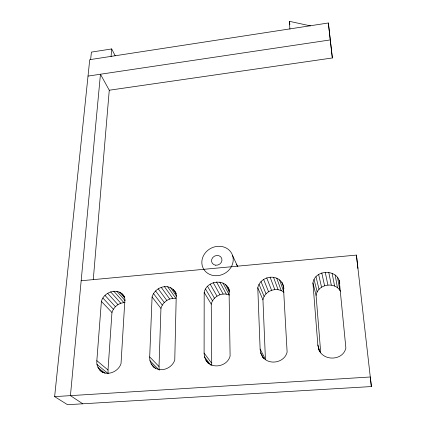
<?xml version="1.0" encoding="UTF-8"?>
<svg xmlns="http://www.w3.org/2000/svg" width="426" height="426" viewBox="0 0 426 426"><rect width="100%" height="100%" fill="white"/><g stroke="black" fill="none" stroke-linecap="round" stroke-linejoin="round"><path stroke-width="0.64" d="M208.149 363.09L205.833 360.039L204.496 356.887L204.097 353.069L204.187 292.46C206.482 280.313 225.844 277.97 229.486 290.484M159.276 370.178L159.02 366.525L160.943 308.381C162.636 301.981 169.346 297.428 175.922 298.482L167.647 286.757C160.836 285.713 153.892 290.388 152.082 296.997L149.691 356.924C149.372 361.136 151.315 365.114 154.462 367.84M108.129 373.613L108.012 369.997L111.958 312.482C113.667 306.906 119.12 302.412 125.058 302.63M102.799 372.548C98.699 370.103 96.255 365.449 96.84 360.673L101.399 301.406C103.795 291.693 118.503 286.975 124.248 296.363M93.267 279.717L109.264 90.221L100.451 74.236L70.434 395.642L82.788 403.795L371.371 386.552L370.311 376.989L54.629 396.622L89.732 59.667L328.361 22.983L332.349 57.968L109.264 90.221M111.053 56.61L111.708 48.942L91.409 52.1L90.616 59.752M320.735 352.85L316.081 295.383C317.727 283.982 335.017 281.235 340.427 291.187M318.962 350.135L317.855 345.001L312.934 282.997C314.873 268.779 338.819 268.886 339.767 283.46M260.126 349.096L265.425 359.272L262.948 299.835C264.615 290.681 276.841 286.384 283.956 292.289L279.605 279.941C272.193 273.897 259.578 278.354 257.783 287.795L260.126 349.096L260.696 352.957L262.815 357.323M211.738 365.417L211.253 304.164C212.952 296.496 222.132 291.783 229.31 295.069L222.942 283.029M88.017 76.089L330.267 39.922L328.361 22.983M81.164 280.75L356.424 255.089L371.371 386.552M82.788 403.795L67.532 404.7L54.629 396.622M289.92 29.128L289.323 21.3L310.453 25.895M167.647 286.757C171.433 287.374 174.277 290.101 176.178 293.285M205.833 360.039C211.456 369.837 227.409 366.568 230.109 356.088L229.044 289.92L227.708 287.071M153.072 366.445C159.91 373.197 172.152 368.639 174.766 359.938L176.263 294.515L175.075 291.698M99.759 370.082C106.42 376.888 118.306 372.015 121.021 363.682L124.94 298.988L123.891 296.198L122.113 293.897M97.953 367.484L105.073 373.288M96.931 364.4L107.624 373.192M96.84 360.673L108.012 369.997M151.108 363.82L155.767 368.511M149.931 360.7L158.807 369.704M149.691 356.924L159.02 366.525M101.399 301.406L111.958 312.482M279.605 279.941L281.847 282.31L283.343 285.186L287.119 352.116C284.499 363.058 268.119 365.838 262.198 356.152M102.9 298.046L113.385 309.217M105.004 295.41L115.398 306.661M107.634 293.301L117.933 304.622M110.627 291.858L120.814 303.227M113.774 291.176L123.859 302.577M116.873 291.299L125.122 300.724M123.891 296.198L124.743 297.183M119.717 292.225L124.451 297.673M152.082 296.997L160.943 308.381M153.498 293.599L162.29 305.08M207.968 362.696L208.735 363.703M204.496 356.887L210.71 365.109M155.565 290.931L164.271 302.497M204.097 353.069L211.472 362.952M158.195 288.796L166.8 300.431M161.225 287.332L169.718 299.02M164.447 286.639L172.828 298.354M170.613 287.688L176.566 296.208M173.148 289.371L176.098 293.62M204.187 292.46L211.253 304.164M205.518 289.025L212.521 300.831M207.542 286.325L214.459 298.216M210.172 284.163L216.988 296.123M213.24 282.683L219.944 294.696M216.536 281.975L223.123 294.02M219.843 282.092L226.318 294.148M260.696 352.957L263.63 358.548M225.626 284.722L229.513 292.156M318.6 348.915C322.594 361.429 343.026 361.078 345.88 348.026L339.224 280.319M111.708 48.942L115.19 55.817M232.617 255.611A16.066 14.34 -27.9 0 1 213.761 275.579A16.066 14.34 -27.9 0 1 206.211 251.835A16.066 14.34 -27.9 0 1 232.617 255.611L237.724 266.692M257.783 287.795L262.948 299.835M259.019 284.318L264.125 296.464M261 281.591L266.026 293.818M263.63 279.403L268.55 291.703M266.735 277.896L271.543 290.255M270.105 277.177L274.791 289.568M273.529 277.289L278.093 289.691M276.767 278.231L281.213 290.617M281.847 282.31L283.988 288.455M317.855 345.001L319.857 351.791M312.934 282.997L316.081 295.383M314.068 279.477L317.168 291.975M316.001 276.719L319.021 289.297M318.627 274.498L321.545 287.156M321.768 272.975L324.575 285.686M325.224 272.241L327.898 284.989M328.76 272.352L331.306 285.111M332.142 273.295L334.564 286.043M289.323 21.3L289.904 24.49M335.145 275.02L337.456 287.726M337.562 277.411L339.788 290.058M330.267 39.922L332.349 57.968M356.424 255.089L357.915 268.455M236.196 264.195A15.485 13.983 -28.2 0 1 237.564 266.202M215.769 265.222A5.352 4.771 -27.9 0 0 221.701 258.305A5.352 4.771 -27.9 0 0 212.808 257.49A5.352 4.771 -27.9 0 0 215.769 265.222"/></g></svg>
